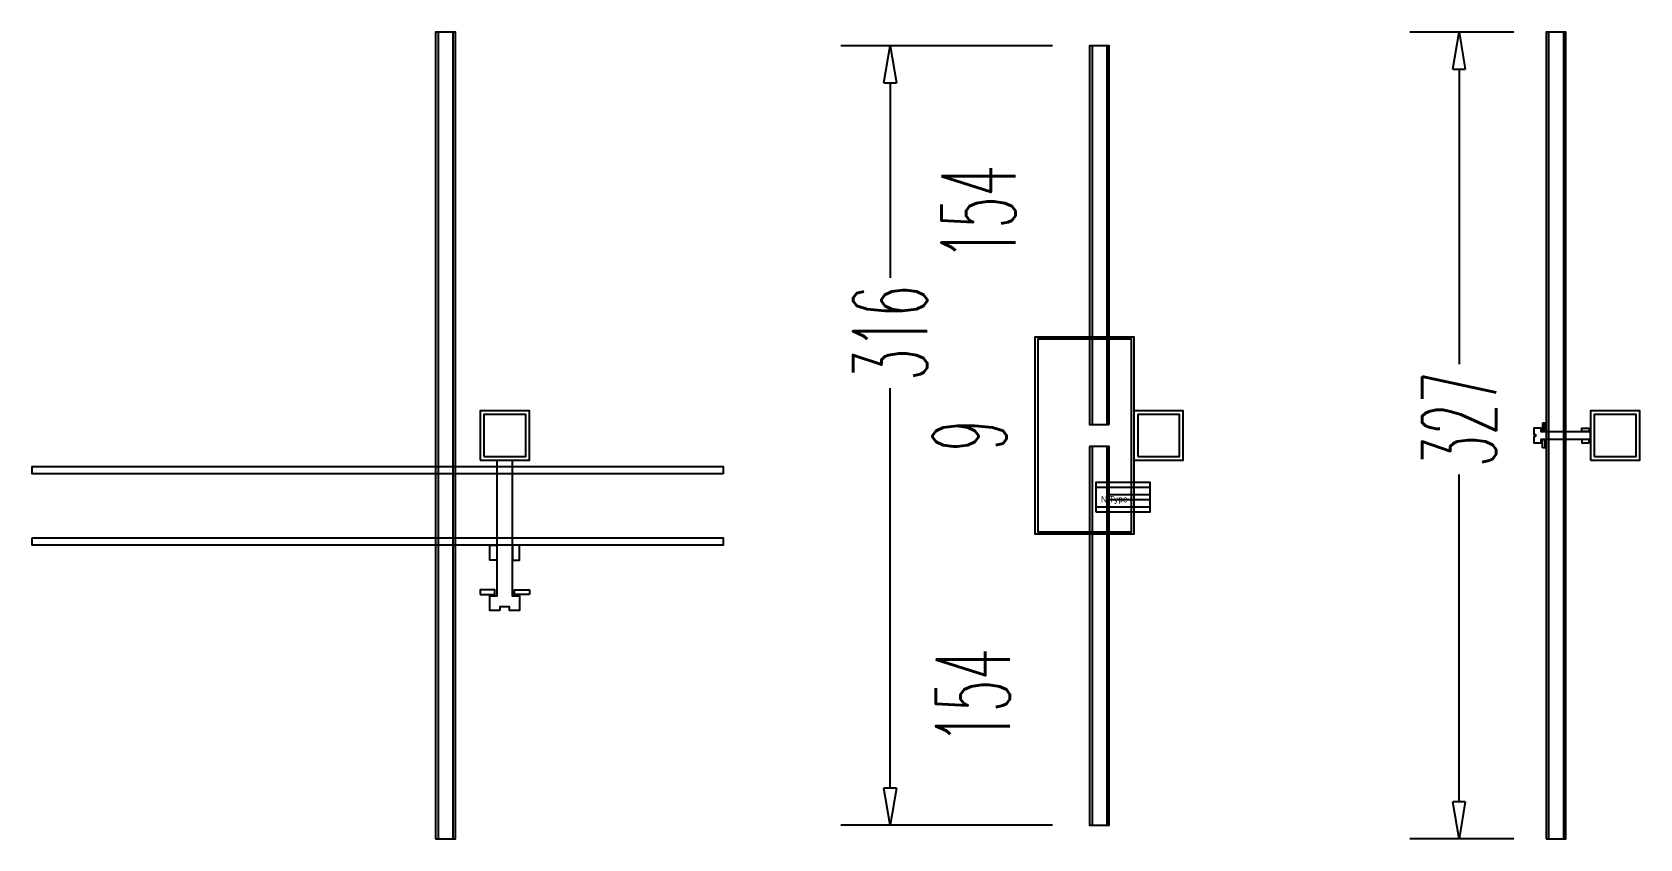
# Model space of a CAD drawing. Header units: millimetres. Extents: x -1012 to 1851, y -315 to 1087.
# Drawn here: x -1012 to -361, y -164 to 164 of the extents above; entities that cross this region are included whole.
import ezdxf

# ---------------------------------------------------------------- set-up
doc = ezdxf.new("R2010")
doc.units = ezdxf.units.MM
doc.layers.get('0').update_dxf_attribs({"color": 2})
for name, color, linetype in [('Aluminium', 253, 'Continuous'), ('dim', 1, 'Continuous'), ('metal', 5, 'Continuous'), ('PVC', 4, 'Continuous'), ('sreel', 5, 'Continuous')]:
    doc.layers.add(name, color=color, linetype=linetype)
doc.styles.add('DIM_TEXT', font='txt.shx', dxfattribs={"width": 0.5})
doc.dimstyles.new('D5', dxfattribs={"dimscale": 5, "dimtxt": 6, "dimasz": 3, "dimexe": 4, "dimexo": 3, "dimgap": 0, "dimtad": 0, "dimdec": 0, "dimzin": 1, "dimtxsty": 'DIM_TEXT', "dimblk": 'CLOSEDBLANK', "dimcen": 10, "dimse1": 1, "dimse2": 1, "dimclrd": 256, "dimclrt": 256, "dimaunit": 1, "dimadec": 3, "dimazin": 0, "dimtfac": 1, "dimtdec": 0, "dimtix": 1, "dimtmove": 0, "dimatfit": 2, "dimldrblk": 'CLOSEDBLANK', "dimfxl": 1, "dimtfill": 1, "dimarcsym": 1})

# ---------------------------------------------------------------- blocks, each defined once
blk = doc.blocks.new('*D1')
at = {"layer": 'Defpoints', "color": 0, "transparency": 16777216}
for p in [(-584, 4.5), (-584, -4.5)]:
    blk.add_point(p, dxfattribs=at)
at = {"layer": 'dim', "transparency": 16777216, "insert": (-632.64, 0), "char_height": 30, "attachment_point": 5, "rotation": 90, "style": 'DIM_TEXT', "bg_fill": 3, "box_fill_scale": 1.1, "bg_fill_color": 256, "bg_fill_true_color": 13158600, "bg_fill_transparency": 0}
blk.add_mtext('9', dxfattribs=at)
at = {"layer": 'Defpoints', "color": 0, "transparency": 16777216}
blk.add_point((-632.64, 4.5), dxfattribs=at)
blk = doc.blocks.new('_ClosedBlank')
at = {"color": 0, "linetype": 'ByBlock', "lineweight": -2}
for p, q in [((-1, 0.167), (0, 0)), ((-1, 0.167), (-1, -0.167)), ((0, 0), (-1, -0.167))]:
    blk.add_line(p, q, dxfattribs=at)
blk = doc.blocks.new('*D8')
at = {"layer": 'Defpoints', "color": 0, "transparency": 16777216}
for p in [(-584, 158), (-664.8, -158), (-584, -158)]:
    blk.add_point(p, dxfattribs=at)
at = {"layer": 'dim', "color": 0, "lineweight": -2, "transparency": 16777216}
for p, q in [((-599, 158), (-684.8, 158)), ((-599, -158), (-684.8, -158))]:
    blk.add_line(p, q, dxfattribs=at)
at = {"layer": 'dim', "lineweight": -2, "transparency": 16777216}
for p, q in [((-664.8, 143), (-664.8, 59.1)), ((-664.8, -143), (-664.8, 24.1))]:
    blk.add_line(p, q, dxfattribs=at)
at = {"layer": 'dim', "lineweight": -2, "transparency": 16777216, "xscale": 15, "yscale": 15, "zscale": 15}
for p, rotation in [((-664.8, 158), 90), ((-664.8, -158), 270)]:
    blk.add_blockref('_ClosedBlank', p, dxfattribs=dict(at, rotation=rotation))
at = {"layer": 'dim', "transparency": 16777216, "insert": (-664.8, 41.6), "char_height": 30, "attachment_point": 5, "rotation": 90, "style": 'DIM_TEXT', "bg_fill": 3, "box_fill_scale": 1.1, "bg_fill_color": 256, "bg_fill_true_color": 13158600, "bg_fill_transparency": 0}
blk.add_mtext('316', dxfattribs=at)
blk = doc.blocks.new('*D9')
at = {"layer": 'Defpoints', "color": 0, "transparency": 16777216}
for p in [(-397, 163.5), (-434.25, -163.5), (-397, -163.5)]:
    blk.add_point(p, dxfattribs=at)
at = {"layer": 'dim', "color": 0, "lineweight": -2, "transparency": 16777216}
for p, q in [((-412, 163.5), (-454.25, 163.5)), ((-412, -163.5), (-454.25, -163.5))]:
    blk.add_line(p, q, dxfattribs=at)
at = {"layer": 'dim', "lineweight": -2, "transparency": 16777216}
for p, q in [((-434.25, 148.5), (-434.25, 26.53)), ((-434.25, -148.5), (-434.25, -13.47))]:
    blk.add_line(p, q, dxfattribs=at)
at = {"layer": 'dim', "lineweight": -2, "transparency": 16777216, "xscale": 15, "yscale": 15, "zscale": 15}
for p, rotation in [((-434.25, 163.5), 90), ((-434.25, -163.5), 270)]:
    blk.add_blockref('_ClosedBlank', p, dxfattribs=dict(at, rotation=rotation))
at = {"layer": 'dim', "transparency": 16777216, "insert": (-434.25, 6.53), "char_height": 30, "attachment_point": 5, "rotation": 90, "style": 'DIM_TEXT', "bg_fill": 3, "box_fill_scale": 1.1, "bg_fill_color": 256, "bg_fill_true_color": 13158600, "bg_fill_transparency": 0}
blk.add_mtext('327', dxfattribs=at)
blk = doc.blocks.new('*D20')
at = {"layer": 'Defpoints', "color": 0, "transparency": 16777216}
for p in [(-585.5, -4.5), (-631.26, -158), (-584, -158)]:
    blk.add_point(p, dxfattribs=at)
at = {"layer": 'dim', "transparency": 16777216, "insert": (-631.26, -105.57), "char_height": 30, "attachment_point": 5, "rotation": 90, "style": 'DIM_TEXT', "bg_fill": 3, "box_fill_scale": 1.1, "bg_fill_color": 256, "bg_fill_true_color": 13158600, "bg_fill_transparency": 0}
blk.add_mtext('154', dxfattribs=at)
blk = doc.blocks.new('*D21')
at = {"layer": 'Defpoints', "color": 0, "transparency": 16777216}
for p in [(-584, 158), (-629.06, 4.5), (-584, 4.5)]:
    blk.add_point(p, dxfattribs=at)
at = {"layer": 'dim', "transparency": 16777216, "insert": (-629.06, 90.38), "char_height": 30, "attachment_point": 5, "rotation": 90, "style": 'DIM_TEXT', "bg_fill": 3, "box_fill_scale": 1.1, "bg_fill_color": 256, "bg_fill_true_color": 13158600, "bg_fill_transparency": 0}
blk.add_mtext('154', dxfattribs=at)

msp = doc.modelspace()

# ---------------------------------------------------------------- linework, layer by layer
at = {"layer": 'Aluminium'}
for p, q in [((-848, 163.5), (-848, -163.5)), ((-842, 163.5), (-842, -163.5)), ((-392, 163.5), (-392, -163.5)), ((-577, 158), (-577, 4.5)), ((-577, -4.5), (-577, -158))]:
    msp.add_line(p, q, dxfattribs=at)
for points in [[(-849, -163.5), (-841, -163.5), (-841, 163.5), (-849, 163.5)], [(-399, -163.5), (-391, -163.5), (-391, 163.5), (-399, 163.5)], [(-576, 4.5), (-576, 158), (-584, 158), (-584, 4.5)], [(-831, -10), (-811, -10), (-811, 10), (-831, 10)], [(-829.5, -8.5), (-812.5, -8.5), (-812.5, 8.5), (-829.5, 8.5)], [(-566, -10), (-546, -10), (-546, 10), (-566, 10)], [(-564.5, -8.5), (-547.5, -8.5), (-547.5, 8.5), (-564.5, 8.5)], [(-381, -10), (-361, -10), (-361, 10), (-381, 10)], [(-379.5, -8.5), (-362.5, -8.5), (-362.5, 8.5), (-379.5, 8.5)], [(-584, -4.5), (-584, -158), (-576, -158), (-576, -4.5)]]:
    msp.add_lwpolyline(points, close=True, dxfattribs=at)
at = {"layer": 'metal'}
for points in [[(-823, -71), (-827, -71), (-827, -65), (-824, -65), (-824, -10), (-818, -10), (-818, -65), (-815, -65), (-815, -71), (-819, -71), (-819, -69.5), (-823, -69.5)], [(-576.5, -26), (-559.5, -26), (-559.5, -24), (-576.5, -24)], [(-827, -44.5), (-824.15, -44.5), (-824.15, -50.5), (-827, -50.5)], [(-815, -44.5), (-817.85, -44.5), (-817.85, -50.5), (-815, -50.5)], [(-831, -64.5), (-825, -64.5), (-825, -62.5), (-831, -62.5)], [(-811, -64.5), (-817, -64.5), (-817, -62.5), (-811, -62.5)]]:
    msp.add_lwpolyline(points, close=True, dxfattribs=at)
at = {"layer": 'PVC'}
for points in [[(-732.5, -15.5), (-1012.5, -15.5), (-1012.5, -12.5), (-732.5, -12.5)], [(-1012.5, -41.5), (-732.5, -41.5), (-732.5, -44.5), (-1012.5, -44.5)]]:
    msp.add_lwpolyline(points, close=True, dxfattribs=at)
at = {"layer": 'sreel'}
for points in [[(-381.5, 3), (-381.5, 1.57), (-384.5, 1.57), (-384.5, 3)], [(-381.5, -3), (-381.5, -1.57), (-384.5, -1.57), (-384.5, -3)]]:
    msp.add_lwpolyline(points, close=True, dxfattribs=at)

# ---------------------------------------------------------------- texts
at = {"layer": 'metal'}
msp.add_text('N Type', height=2.5, dxfattribs=at).set_placement((-579.39, -27.05))

# ---------------------------------------------------------------- next in the draw order: dimensions: what is measured, and where the dimension line sits
at = {"layer": 'dim'}
for base, p1, p2, override, picture, middle in [((-434.25, -163.5), (-397, 163.5), (-397, -163.5), {"dimse1": 0, "dimse2": 0}, '*D9', (-434.25, 6.53)), ((-632.64, 4.5), (-584, -4.5), (-584, 4.5), {"dimsd1": 1, "dimsd2": 1}, '*D1', (-632.64, 0))]:
    dim = msp.add_linear_dim(base=base, p1=p1, p2=p2, angle=90, dimstyle='D5', override=override, dxfattribs=at)
    dim.commit()
    dim.dimension.update_dxf_attribs({"geometry": picture, "text_midpoint": middle, "dimtype": 160})

# ---------------------------------------------------------------- next in the draw order: linework, layer by layer
at = {"layer": 'Aluminium'}
msp.add_line((-398, 163.5), (-398, -163.5), dxfattribs=at)
at = {"layer": 'sreel'}
for points in [[(-404, -0.43), (-404, -3), (-401, -3), (-401, -1.5), (-381, -1.5), (-381, 1.5), (-401, 1.5), (-401, 3), (-404, 3), (-404, 0.43), (-403.25, 0.43), (-403.25, -0.43)], [(-400.5, 5), (-400.5, 1.57), (-399.5, 1.57), (-399.5, 5)], [(-400.5, -5), (-400.5, -1.57), (-399.5, -1.57), (-399.5, -5)]]:
    msp.add_lwpolyline(points, close=True, dxfattribs=at)

# ---------------------------------------------------------------- next in the draw order: dimensions: what is measured, and where the dimension line sits
at = {"layer": 'dim'}
dim = msp.add_linear_dim(base=(-664.8, -158), p1=(-584, 158), p2=(-584, -158), angle=90, dimstyle='D5', override={"dimse1": 0, "dimse2": 0}, dxfattribs=at)
dim.commit()
dim.dimension.update_dxf_attribs({"geometry": '*D8', "text_midpoint": (-664.8, 41.6), "dimtype": 160})

# ---------------------------------------------------------------- next in the draw order: dimensions: what is measured, and where the dimension line sits
for base, p1, p2, picture, middle in [((-629.05968397, 4.5), (-584, 158), (-584, 4.5), '*D21', (-629.05968397, 90.3805132)), ((-631.25949211, -158), (-585.5, -4.5), (-584, -158), '*D20', (-631.25949211, -105.57255153))]:
    dim = msp.add_linear_dim(base=base, p1=p1, p2=p2, angle=90, dimstyle='D5', override={"dimsd1": 1, "dimsd2": 1}, dxfattribs=at)
    dim.commit()
    dim.dimension.update_dxf_attribs({"geometry": picture, "text_midpoint": middle, "dimtype": 160})

# ---------------------------------------------------------------- next in the draw order: linework, layer by layer
at = {"layer": 'Aluminium'}
for p, q in [((-583, 158), (-583, 4.5)), ((-583, -4.5), (-583, -158))]:
    msp.add_line(p, q, dxfattribs=at)
at = {"layer": 'metal'}
for points in [[(-581.5, -21), (-559.5, -21), (-559.5, -19), (-581.5, -19)], [(-581.5, -31), (-559.5, -31), (-559.5, -19), (-581.5, -19)], [(-581.5, -31), (-559.5, -31), (-559.5, -29), (-581.5, -29)]]:
    msp.add_lwpolyline(points, close=True, dxfattribs=at)
at = {"layer": 'PVC'}
msp.add_lwpolyline([(-596, -40), (-606, -40), (-606, 40), (-596, 40), (-596, 39), (-605, 39), (-605, -39), (-596, -39)], close=True, dxfattribs=at)
msp.add_lwpolyline([(-601, -39), (-567, -39), (-567, 39), (-596, 39), (-596, 40), (-566, 40), (-566, -40), (-596, -40), (-596, -39)], dxfattribs=at)

doc.saveas('drawing.dxf')
